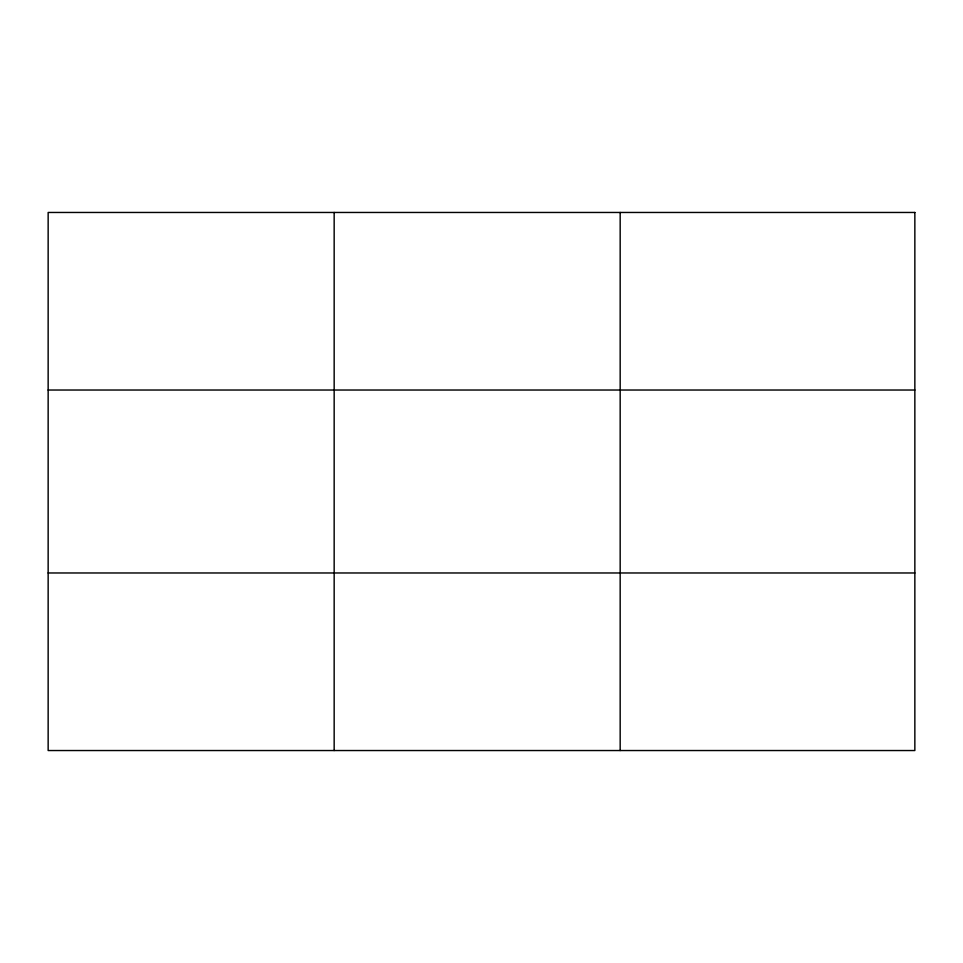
<?xml version="1.0" encoding="UTF-8"?>
<svg xmlns="http://www.w3.org/2000/svg" width="963" height="963" viewBox="0 0 963 963"><rect width="100%" height="100%" fill="white"/><g stroke="black" fill="none" stroke-linecap="round" stroke-linejoin="round"><path stroke-width="1.44" d="M334.161 212.462L334.161 750.538M620.172 212.462L620.172 750.538M48.15 390.027L914.85 390.027M48.15 572.973L914.85 572.973M914.85 212.462L914.85 750.538L48.15 750.538L48.15 212.462L914.85 212.462"/></g></svg>
